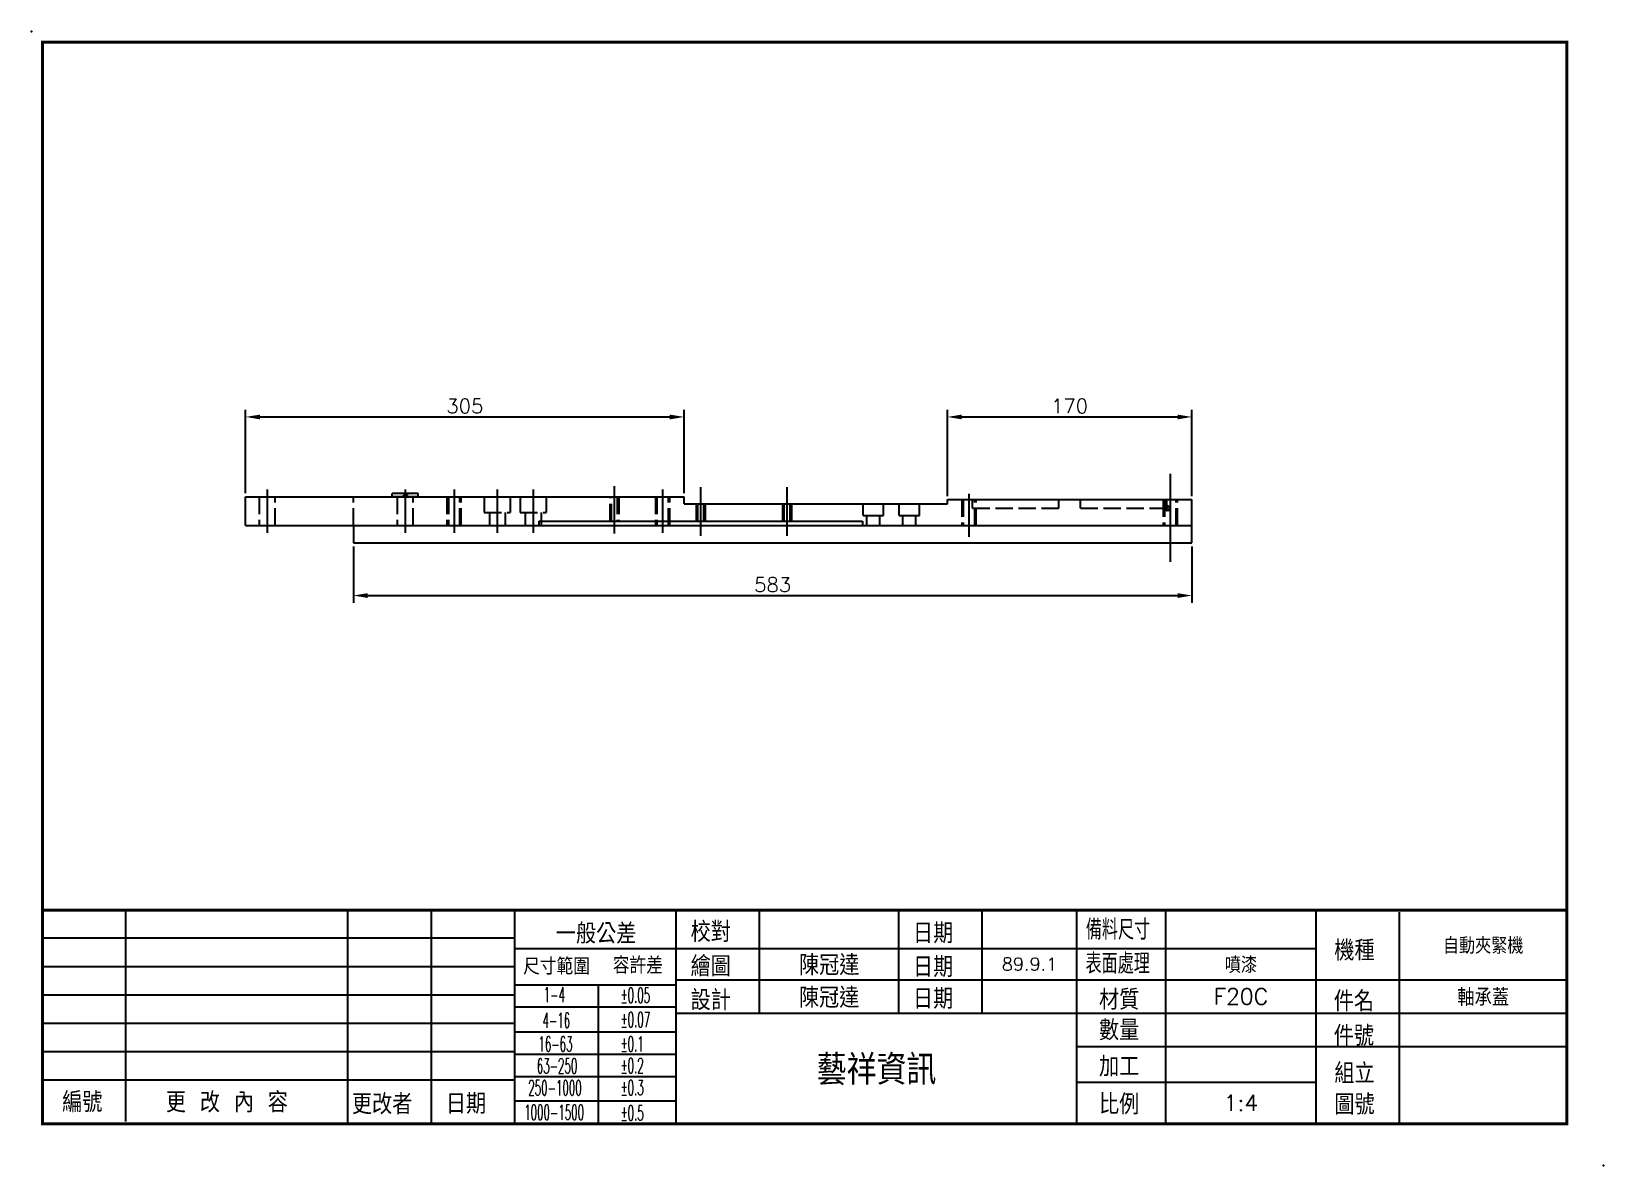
# Model space of a CAD drawing. Extents: x -251 to 842, y 417 to 1206.
import ezdxf
from ezdxf.enums import TextEntityAlignment as Align

# ---------------------------------------------------------------- set-up
doc = ezdxf.new("R2010")
doc.units = 0
doc.header["$LTSCALE"] = 4
doc.header["$MEASUREMENT"] = 0
doc.linetypes.add('CENTER', pattern=[22, 20, -1, 0, -1])
doc.linetypes.add('DASHED', pattern=[4, 3, -1])
doc.layers.get('0').update_dxf_attribs({"linetype": 'CONTINUOUS'})
doc.layers.get('DEFPOINTS').update_dxf_attribs({"linetype": 'CONTINUOUS'})
for name, color, linetype in [('$PARTREF_BOM', 7, 'CONTINUOUS'), ('BORDER', 7, 'CONTINUOUS'), ('DIM', 2, 'CONTINUOUS'), ('SHEET', 7, 'CONTINUOUS')]:
    doc.layers.add(name, color=color, linetype=linetype)
doc.styles.add('CHINA', font='romans.shx', dxfattribs={"bigfont": 'chineset.shx'})
doc.styles.add('ROMANS', font='romans', dxfattribs={"width": 0.5})
doc.styles.get("Standard").update_dxf_attribs({"font": 'txt.shx', "bigfont": 'chineset.shx'})
doc.dimstyles.get("Standard").update_dxf_attribs({"dimtxt": 0.18, "dimasz": 0.18, "dimexe": 0.18, "dimexo": 0.0625, "dimgap": 0.09, "dimtad": 0, "dimtih": 1, "dimtoh": 1, "dimdec": 4, "dimzin": 0, "dimtxsty": 'STANDARD', "dimcen": 0.09, "dimazin": 3, "dimtfac": 1, "dimtdec": 4, "dimtofl": 0, "dimtmove": 0, "dimatfit": 3, "dimtolj": 1, "dimtzin": 0})

# ---------------------------------------------------------------- blocks, each defined once
blk = doc.blocks.new('PARTREF')
at = {"layer": '$PARTREF_BOM', "color": 2}
for p, q in [((-1.8, -1.8), (1.8, 1.8)), ((-1.8, 1.8), (1.8, -1.8))]:
    blk.add_line(p, q, dxfattribs=at)
blk.add_circle((0, 0), 1.75, dxfattribs=at)
at = {"layer": '$PARTREF_BOM', "color": 2, "flags": 1}
for tag, p in [('TAG5', (-16.1, -5)), ('TAG4', (-16.1, -9)), ('TAG3', (-16.1, -13)), ('TAG10', (-5.7, -5)), ('TAG9', (-5.7, -9)), ('TAG8', (-5.7, -13)), ('TAG15', (5.6, -4.7)), ('TAG14', (5.6, -8.7)), ('TAG13', (5.6, -12.7)), ('TAG2', (-16.1, -17)), ('TAG1', (-16.1, -21)), ('TAG7', (-5.7, -17)), ('TAG6', (-5.7, -21)), ('TAG12', (5.6, -16.7)), ('TAG11', (5.6, -20.7))]:
    blk.add_attdef(tag, p, '', height=2.5, dxfattribs=at)
blk = doc.blocks.new('A4')
for p in [(-134.41, 77.3), (138.88, -119.82)]:
    blk.add_point(p)
at = {"layer": 'SHEET'}
for p, q in [((-117.99, -112.19), (-117.99, -75.44)), ((-79.39, -112.56), (-79.39, -75.44)), ((-64.88, -112.56), (-64.88, -75.44)), ((-50.37, -112.56), (-50.37, -75.44)), ((-22.32, -112.56), (-22.32, -75.44)), ((-7.82, -93.33), (-7.82, -75.44)), ((16.36, -93.33), (16.36, -75.44)), ((30.87, -93.33), (30.87, -75.44)), ((47.31, -112.56), (47.31, -75.44)), ((62.79, -112.56), (62.79, -75.44)), ((88.9, -112.56), (88.9, -75.44)), ((103.41, -112.56), (103.41, -75.81)), ((-132.5, -80.27), (-50.37, -80.27)), ((-50.37, -82.1), (88.9, -82.1)), ((-132.5, -85.2), (-50.37, -85.2)), ((-132.5, -90.14), (-50.37, -90.14)), ((-50.37, -88.39), (-22.32, -88.39)), ((-35.86, -112.56), (-35.86, -88.39)), ((-22.32, -87.52), (132.5, -87.52)), ((-50.37, -92.25), (-22.32, -92.25)), ((-132.5, -95.07), (-50.37, -95.07)), ((-22.32, -93.33), (132.5, -93.33)), ((-50.37, -96.61), (-22.32, -96.61)), ((-132.5, -100), (-50.37, -100)), ((-50.37, -100.48), (-22.32, -100.48)), ((47.31, -99.13), (132.5, -99.13)), ((-132.5, -104.93), (-50.37, -104.93)), ((-50.37, -104.34), (-22.32, -104.34)), ((47.31, -105.31), (88.9, -105.31)), ((-50.37, -108.59), (-22.32, -108.59))]:
    blk.add_line(p, q, dxfattribs=at)
at = {"layer": 'SHEET', "const_width": 0.5}
blk.add_lwpolyline([(-132.5, -112.56), (-132.5, 75.44), (132.5, 75.44), (132.5, -112.56)], close=True, dxfattribs=at)
blk.add_lwpolyline([(-132.5, -75.44), (132.5, -75.44)], dxfattribs=at)
at = {"layer": 'SHEET', "color": 2, "style": 'CHINA'}
blk.add_text('一般公差', height=3.5, dxfattribs=at).set_placement((-36.25, -79.33), align=Align.MIDDLE)
for s, height, p in [('校對', 3.5, (-19.82, -80.96)), ('日期', 3.5, (18.84, -81.18)), ('機種', 3.5, (92.08, -84.19)), ('尺寸範圍', 2.901, (-48.93, -86.66)), ('容許差', 2.901, (-33.34, -86.48)), ('繪圖', 3.5, (-19.82, -86.95)), ('日期', 3.5, (18.84, -87.06)), ('設計', 3.5, (-19.82, -92.82)), ('日期', 3.5, (18.84, -92.58)), ('材質', 3.5, (51.17, -92.74)), ('件名', 3.5, (91.98, -93.02)), ('數量', 3.5, (51.17, -98.05)), ('件號', 3.5, (91.98, -99.02)), ('加工', 3.5, (51.17, -104.35)), ('組立', 3.5, (92.08, -105.55)), ('編號', 3.5, (-129.06, -110.55)), ('更 改 內 容', 3.5, (-111.03, -110.59)), ('更改者', 3.5, (-78.7, -110.9)), ('日期', 3.5, (-62.36, -110.83)), ('比例', 3.5, (51.17, -110.93)), ('圖號', 3.5, (92.08, -110.97))]:
    blk.add_text(s, height=height, dxfattribs=at).set_placement(p)
at = {"layer": 'SHEET', "color": 2}
for s, height, style, width, p in [('備料尺寸', 3.5, 'CHINA', 0.8, (48.88, -80.56)), ('表面處理', 3.5, 'CHINA', 0.8, (48.82, -86.47)), ('1-4', 2.611, 'ROMANS', 0.5, (-45.35, -91.42)), ('%%p0.05', 2.611, 'ROMANS', 0.5, (-32, -91.52)), ('4-16', 2.611, 'ROMANS', 0.5, (-45.57, -95.88)), ('%%p0.07', 2.611, 'ROMANS', 0.5, (-32, -95.75)), ('16-63', 2.611, 'ROMANS', 0.5, (-46.27, -99.99)), ('%%p0.1', 2.611, 'ROMANS', 0.5, (-32, -99.98)), ('63-250', 2.611, 'ROMANS', 0.5, (-46.56, -103.81)), ('%%p0.2', 2.611, 'ROMANS', 0.5, (-32, -103.78)), ('250-1000', 2.611, 'ROMANS', 0.5, (-48.04, -107.62)), ('%%p0.3', 2.611, 'ROMANS', 0.5, (-32, -107.59)), ('1000-1500', 2.611, 'ROMANS', 0.5, (-48.75, -111.87)), ('%%p0.5', 2.611, 'ROMANS', 0.5, (-32, -111.98))]:
    blk.add_text(s, height=height, dxfattribs=dict(at, style=style, width=width)).set_placement(p)
blk = doc.blocks.new('A4TZT')
at = {"layer": 'DIM', "color": 2, "linetype": 'CONTINUOUS', "style": 'CHINA'}
for tag, height, p in [('ITEM', 2.8, (117.95, -81.48)), ('DRAWER', 3.5, (4.27, -84.81)), ('DATE1', 2.24, (39.09, -84.81)), ('SURFACE', 2.8, (75.84, -84.81)), ('DESIGNER', 3.5, (4.26, -90.48)), ('DATE2', 2.24, (39.09, -90.43)), ('MATERIAL', 2.8, (75.84, -90.43)), ('PARTNAME', 3, (117.95, -90.43)), ('QTY', 2.8, (75.84, -96.23)), ('PNUM', 2.8, (117.95, -96.23)), ('COMPANY', 5.2, (12.49, -102.95)), ('COMNO', 2.8, (117.95, -105.85)), ('SCALE', 2.8, (75.84, -108.94))]:
    blk.add_attdef(tag, text='', height=height, dxfattribs=at).set_placement(p, align=Align.MIDDLE)
blk = doc.blocks.new('*D3')
at = {"color": 0, "linetype": 'BYBLOCK'}
for p, q in [((-26.9, 847.8), (-26.9, 808.6)), ((556.1, 847.8), (556.1, 808.6)), ((-16.9, 813.6), (546.1, 813.6))]:
    blk.add_line(p, q, dxfattribs=at)
for points in [[(-16.9, 815.3), (-16.9, 811.9), (-26.9, 813.6)], [(546.1, 815.3), (546.1, 811.9), (556.1, 813.6)]]:
    blk.add_solid(points, dxfattribs=at)
at = {"layer": 'DEFPOINTS', "color": 0, "linetype": 'BYBLOCK'}
for p in [(-26.9, 850.3), (556.1, 850.3), (556.1, 813.6)]:
    blk.add_point(p, dxfattribs=at)
at = {"color": 0, "linetype": 'BYBLOCK', "insert": (264.6, 821.1), "char_height": 10, "attachment_point": 5}
blk.add_mtext('\\A1;583', dxfattribs=at)
blk = doc.blocks.new('*D4')
at = {"color": 0, "linetype": 'BYBLOCK'}
for p, q in [((-101.9, 884.8), (-101.9, 942.8)), ((203.1, 884.8), (203.1, 942.8)), ((-91.9, 937.8), (193.1, 937.8))]:
    blk.add_line(p, q, dxfattribs=at)
for points in [[(-91.9, 939.4), (-91.9, 936.1), (-101.9, 937.8)], [(193.1, 939.4), (193.1, 936.1), (203.1, 937.8)]]:
    blk.add_solid(points, dxfattribs=at)
at = {"layer": 'DEFPOINTS', "color": 0, "linetype": 'BYBLOCK'}
for p in [(203.1, 937.8), (-101.9, 882.3), (203.1, 882.3)]:
    blk.add_point(p, dxfattribs=at)
at = {"color": 0, "linetype": 'BYBLOCK', "insert": (50.6, 945.3), "char_height": 10, "attachment_point": 5}
blk.add_mtext('\\A1;305', dxfattribs=at)
blk = doc.blocks.new('*D5')
at = {"color": 0, "linetype": 'BYBLOCK'}
for p, q in [((386.1, 882.8), (386.1, 942.8)), ((556.1, 882.8), (556.1, 942.8)), ((396.1, 937.8), (546.1, 937.8))]:
    blk.add_line(p, q, dxfattribs=at)
for points in [[(396.1, 939.4), (396.1, 936.1), (386.1, 937.8)], [(546.1, 939.4), (546.1, 936.1), (556.1, 937.8)]]:
    blk.add_solid(points, dxfattribs=at)
at = {"layer": 'DEFPOINTS', "color": 0, "linetype": 'BYBLOCK'}
for p in [(556.1, 937.8), (386.1, 880.3), (556.1, 880.3)]:
    blk.add_point(p, dxfattribs=at)
at = {"color": 0, "linetype": 'BYBLOCK', "insert": (471.1, 945.3), "char_height": 10, "attachment_point": 5}
blk.add_mtext('\\A1;170', dxfattribs=at)

msp = doc.modelspace()

# ---------------------------------------------------------------- linework, layer by layer
at = {"color": 1, "linetype": 'CENTER'}
for p, q in [((541.09405, 898.26983), (541.09405, 837.13873)), ((-86.90595, 887.30337), (-86.90595, 857.30337)), ((9.09405, 887.30337), (9.09405, 857.30337)), ((43.09405, 887.30337), (43.09405, 857.30337)), ((73.09405, 887.30337), (73.09405, 857.30337)), ((98.09405, 887.30337), (98.09405, 857.30337)), ((154.59405, 856.71884), (154.59405, 889.622)), ((188.09405, 887.30337), (188.09405, 857.30337)), ((214.59405, 855.15061), (214.59405, 888.9499)), ((274.59405, 855.15061), (274.59405, 888.9499)), ((401.09405, 884.39981), (401.09405, 854.39981))]:
    msp.add_line(p, q, dxfattribs=at)
at = {"color": 7, "linetype": 'CONTINUOUS'}
for p, q in [((-101.90595, 862.30337), (-101.90595, 882.30337)), ((-101.90595, 882.30337), (203.09405, 882.30337)), ((0.09405, 882.30337), (0.09405, 884.50337)), ((18.09405, 884.50337), (0.09405, 884.50337)), ((18.09405, 882.30337), (0.09405, 882.30337)), ((9.09404, 884.50337), (6.89404, 882.30337)), ((11.29405, 884.50337), (9.09405, 882.30337)), ((18.09405, 882.30336), (18.09405, 884.50337)), ((203.09405, 877.30337), (203.09405, 882.30337)), ((203.09405, 877.30337), (386.09405, 877.30337)), ((327.59405, 869.30337), (327.59405, 877.30337)), ((341.59405, 869.30337), (341.59405, 877.30337)), ((352.59405, 869.30337), (352.59405, 877.30337)), ((366.59405, 869.30337), (366.59405, 877.30337)), ((386.09405, 877.30337), (386.09405, 880.30337)), ((386.09405, 880.30337), (556.09405, 880.30337)), ((478.59405, 874.30337), (478.59405, 880.30337)), ((538.59405, 874.30337), (538.59405, 880.30337)), ((556.09405, 850.30337), (556.09405, 880.30337)), ((102.09405, 865.30337), (102.09405, 862.30337)), ((102.09405, 865.30337), (327.09405, 865.30337)), ((327.59405, 869.30337), (341.59405, 869.30337)), ((330.09405, 862.30337), (330.09405, 869.30337)), ((339.09405, 862.30337), (339.09405, 869.30337)), ((352.59405, 869.30337), (366.59405, 869.30337)), ((355.09405, 862.30337), (355.09405, 869.30337)), ((364.09405, 862.30337), (364.09405, 869.30337)), ((-101.90595, 862.30337), (556.09405, 862.30337)), ((-26.90595, 862.30337), (-26.90595, 850.30337)), ((-26.90595, 850.30337), (556.09405, 850.30337))]:
    msp.add_line(p, q, dxfattribs=at)
at = {"color": 3, "linetype": 'DASHED'}
for p, q in [((-92.40595, 882.30337), (-92.40595, 862.30337)), ((-81.40595, 862.30337), (-81.40595, 882.30337)), ((-26.90595, 862.30337), (-26.90595, 882.30337)), ((3.59405, 882.30337), (3.59405, 862.30337)), ((14.59405, 862.30337), (14.59405, 882.30337)), ((38.09405, 882.30337), (38.09405, 862.30337)), ((39.09405, 882.30337), (39.09405, 862.30337)), ((47.09405, 862.30337), (47.09405, 882.30337)), ((48.09405, 862.30337), (48.09405, 882.30337)), ((64.09405, 882.30337), (64.09405, 871.30337)), ((82.09405, 882.30337), (82.09405, 871.30337)), ((89.09405, 882.30337), (89.09405, 871.30337)), ((107.09405, 882.30337), (107.09405, 871.30337)), ((151.59405, 865.30337), (151.59405, 882.30337)), ((152.59405, 865.30337), (152.59405, 882.30337)), ((156.59405, 882.30337), (156.59405, 865.30337)), ((157.59405, 882.30337), (157.59405, 865.30337)), ((183.09405, 882.30337), (183.09405, 862.30337)), ((184.09405, 882.30337), (184.09405, 862.30337)), ((192.09405, 862.30337), (192.09405, 882.30337)), ((193.09405, 862.30337), (193.09405, 882.30337)), ((211.59405, 865.30337), (211.59405, 877.30337)), ((212.59405, 865.30337), (212.59405, 877.30337)), ((216.59405, 877.30337), (216.59405, 865.30337)), ((217.59405, 877.30337), (217.59405, 865.30337)), ((271.59405, 865.30337), (271.59405, 877.30337)), ((272.59405, 865.30337), (272.59405, 877.30337)), ((276.59405, 877.30337), (276.59405, 865.30337)), ((277.59405, 877.30337), (277.59405, 865.30337)), ((396.09405, 880.30337), (396.09405, 862.30337)), ((397.09405, 880.30337), (397.09405, 862.30337)), ((403.59405, 874.30337), (403.59405, 880.30337)), ((405.09405, 862.30337), (405.09405, 880.30337)), ((406.09405, 862.30337), (406.09405, 880.30337)), ((463.59405, 874.30337), (463.59405, 880.30337)), ((536.09405, 880.30337), (536.09405, 862.30337)), ((537.09405, 880.30337), (537.09405, 862.30337)), ((545.09405, 862.30337), (545.09405, 880.30337)), ((546.09405, 862.30337), (546.09405, 880.30337)), ((64.09405, 871.30337), (82.09405, 871.30337)), ((67.59405, 871.30337), (67.59405, 862.30337)), ((78.59405, 871.30337), (78.59405, 862.30337)), ((89.09405, 871.30337), (107.09405, 871.30337)), ((92.59405, 871.30337), (92.59405, 862.30337)), ((103.59405, 871.30337), (103.59405, 862.30337)), ((327.09405, 865.30337), (327.09405, 862.30337)), ((403.59405, 874.30337), (463.59405, 874.30337)), ((478.59405, 874.30337), (538.59405, 874.30337))]:
    msp.add_line(p, q, dxfattribs=at)

# ---------------------------------------------------------------- block references
at = {"color": 7}
msp.add_blockref('PARTREF', (538.59405, 874.30337), dxfattribs=at)
at = {"layer": 'BORDER', "xscale": 4, "yscale": 4, "zscale": 4}
msp.add_blockref('A4', (286.82962, 896.60295), dxfattribs=at)
at = {"layer": 'BORDER'}
ref = msp.add_blockref('A4TZT', (286.82962, 896.60295), dxfattribs=dict(at, xscale=4, yscale=4, zscale=4))
ref.add_attrib('DRAWER', '陳冠達', dxfattribs={"layer": 'DIM', "color": 2, "linetype": 'CONTINUOUS', "height": 14, "style": 'CHINA'}).set_placement((303.92246, 557.35478), align=Align.MIDDLE)
ref.add_attrib('DESIGNER', '陳冠達', dxfattribs={"layer": 'DIM', "color": 2, "linetype": 'CONTINUOUS', "height": 14, "style": 'CHINA'}).set_placement((303.8708, 534.69484), align=Align.MIDDLE)
ref.add_attrib('COMPANY', '藝祥資訊', dxfattribs={"layer": 'DIM', "color": 2, "linetype": 'CONTINUOUS', "height": 20.8, "style": 'CHINA'}).set_placement((336.80567, 484.81828), align=Align.MIDDLE)
ref.add_attrib('DATE1', '89.9.1', dxfattribs={"layer": 'DIM', "color": 2, "linetype": 'CONTINUOUS', "height": 8.96, "style": 'CHINA'}).set_placement((443.19253, 557.35478), align=Align.MIDDLE)
ref.add_attrib('SURFACE', '噴漆', dxfattribs={"layer": 'DIM', "color": 2, "linetype": 'CONTINUOUS', "height": 11.2, "style": 'CHINA'}).set_placement((590.19983, 557.35478), align=Align.MIDDLE)
ref.add_attrib('MATERIAL', 'F20C', dxfattribs={"layer": 'DIM', "color": 2, "linetype": 'CONTINUOUS', "height": 11.2, "style": 'CHINA'}).set_placement((590.19983, 534.89878), align=Align.MIDDLE)
ref.add_attrib('SCALE', '1:4', dxfattribs={"layer": 'DIM', "color": 2, "linetype": 'CONTINUOUS', "height": 11.2, "style": 'CHINA'}).set_placement((590.19983, 460.85092), align=Align.MIDDLE)
ref.add_attrib('PARTNAME', '軸承蓋', dxfattribs={"layer": 'DIM', "color": 2, "linetype": 'CONTINUOUS', "height": 12, "style": 'CHINA'}).set_placement((758.64246, 534.89878), align=Align.MIDDLE)
ref.add_attrib('ITEM', '自動夾緊機', dxfattribs={"layer": 'DIM', "color": 2, "linetype": 'CONTINUOUS', "height": 11.2, "style": 'CHINA'}).set_placement((758.64246, 570.68345), align=Align.MIDDLE)

# ---------------------------------------------------------------- dimensions: what is measured, and where the dimension line sits
at = {"layer": 'DIM'}
for base, p1, p2, picture, middle in [((203.09405, 937.75992), (-101.90595, 882.30337), (203.09405, 882.30337), '*D4', (50.59405, 945.25992)), ((556.09405, 937.75992), (386.09405, 880.30337), (556.09405, 880.30337), '*D5', (471.09405, 945.25992)), ((556.09405, 813.61564), (-26.90595, 850.30337), (556.09405, 850.30337), '*D3', (264.59405, 821.11564))]:
    dim = msp.add_linear_dim(base=base, p1=p1, p2=p2, dimstyle='STANDARD', override={"dimscale": 4, "dimtxt": 2.5, "dimasz": 2.5, "dimexe": 1.25, "dimexo": 0.625, "dimgap": 0.625, "dimtad": 1, "dimtih": 0, "dimtoh": 0, "dimzin": 8, "dimcen": 2.5, "dimtdec": 8, "dimtofl": 1}, dxfattribs=at)
    dim.commit()
    dim.dimension.update_dxf_attribs({"geometry": picture, "text_midpoint": middle})

doc.saveas('drawing.dxf')
